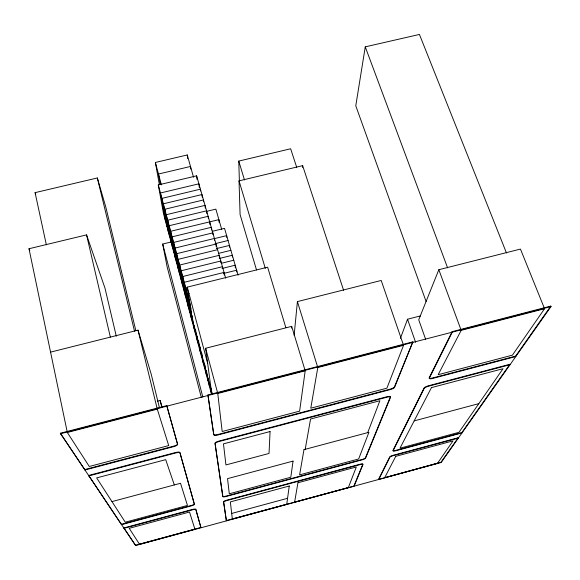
<?xml version="1.0" encoding="UTF-8"?>
<svg xmlns="http://www.w3.org/2000/svg" width="580" height="580" viewBox="0 0 580 580"><rect width="100%" height="100%" fill="white"/><g stroke="black" fill="none" stroke-linecap="round" stroke-linejoin="round"><path stroke-width="0.87" d="M302.506 167.417L302.651 165.648L239.025 180.873L240.091 214.585L256.519 269.961M291.53 328.135L291.689 326.366L205.639 348.275L211.359 390.855M294.125 335.37L297.41 301.6L381.198 280.459L403.542 345.296L386.903 388.179L310.786 408.204L317.789 367.531L297.41 301.6M291.689 326.366L305.196 370.801L299.613 411.14L222.183 431.513L217.768 393.472L205.639 348.275M506.463 252.96L419.441 34.445L365.255 46.857L355.779 105.814L426.083 301.469M305.196 449.304L310.568 419.028L379.885 400.722L367.727 432.615M400.403 338.357L407.537 319.225L420.638 315.861M438.828 269.714L461.187 330.346L438.161 374.695L512.408 355.156L544.569 308.727L520.448 249.081L438.828 269.714L418.731 319.805L425.611 339.227M354.003 485.83L362.863 464.152A3.328 0.652 -16.9 0 0 359.999 464.239L226.729 500.199A3.371 0.674 -15.4 0 0 223.561 501.758L226.396 520.869L223.655 502.113A3.371 0.667 -15.4 0 1 226.823 500.562L360.107 464.595A3.328 0.652 -16.9 0 1 362.971 464.507L354.104 486.156L226.309 520.543M412.866 341.845L394.458 386.867A4.328 1.095 -17.8 0 1 389.847 389.231L218.102 434.449A4.386 1.138 -15.3 0 1 213.708 434.435L207.93 394.965L412.866 341.845L394.61 387.31A4.328 1.095 -17.8 0 1 389.992 389.673L218.225 434.906A4.386 1.138 -15.3 0 1 213.832 434.891L207.93 394.965M378.682 479.123L389.745 456.895A3.321 0.652 -17.2 0 1 393.305 455.249L458.236 437.733L458.36 438.074L393.421 455.604A3.321 0.645 -17.2 0 0 389.861 457.243L378.784 479.45L441.047 462.173L458.236 437.733M550.804 306.088L452.11 331.673L429.178 377.732A4.328 1.08 -18.4 0 0 432.571 377.986L515.627 356.12L550.804 306.088L551 306.566L441.155 462.492L135.597 545.555L60.32 433.231L166.764 405.637L177.502 443.961A4.422 1.145 -14.6 0 1 173.543 446.179L84.716 469.568L60.32 433.231M461.861 432.578L509.885 364.276L510.045 364.704L428.787 386.149A4.198 1.015 -18.2 0 0 424.197 388.455L393.088 450.776A3.4 0.681 -17.3 0 0 395.901 450.74L461.985 432.926L461.861 432.578L395.777 450.385A3.4 0.681 -17.3 0 1 392.972 450.421L424.052 388.027A4.198 1.022 -18.2 0 1 428.635 385.722L509.885 364.276M231.688 513.452L287.571 498.292M123.924 527.945L135.517 545.222L200.89 527.452L195.793 509.254A3.393 0.674 -15 0 0 192.321 509.486L123.924 527.945L124.004 528.315L192.415 509.849A3.393 0.674 -15 0 1 195.881 509.617L200.89 527.452M121.466 524.291L191.146 505.521A3.48 0.703 -15 0 0 194.3 503.94L179.887 452.494A4.292 1.073 -14.7 0 0 175.435 452.552L88.675 475.455L88.769 475.912L175.544 453.002A4.292 1.073 -14.7 0 1 180.003 452.944L194.394 504.31A3.48 0.703 -15 0 1 191.233 505.89L121.553 524.668L88.675 475.455M111.962 501.591L180.525 483.285L187.463 505.441L125.266 522.196L96.657 477.905L165.699 459.65L174.326 484.938M414.163 420.899L478.834 403.629M157.528 401.179L160.16 400.497L161.922 406.457M60.429 433.76L551 306.566M67.323 432.477L157.296 409.147L168.715 445.585L89.284 466.479L67.323 432.477L29 248.74L86.55 234.878L104.98 288.122L116.29 336.197M217.768 393.472L305.196 370.801M317.789 367.531L403.542 345.296M461.187 330.346L544.569 308.727M50.561 352.132L138.018 330.158L151.293 374.506L159.464 407.849M223.474 273.47L236.64 270.207L236.72 271.969M212.28 394.32L192.343 319.428L187.26 287.136L267.626 267.184L285.846 327.627M187.557 287.651L185.825 288.079L189.696 312.098M189.116 293.473L187.376 293.908L191.168 317.651M219.233 258.499L232.326 255.273L232.42 257.012M221.517 263.255L233.762 260.231M222.053 268.46L235.197 265.205L235.32 267.88M214.52 238.597L226.657 235.632L226.765 237.43M215.035 243.701L228.063 240.512M215.992 244.057L176.646 253.692L180.96 279.27M216.427 248.61L229.477 245.412L229.579 247.181M217.587 249.683L178.154 259.354L182.403 284.678M218.696 253.329L230.898 250.335M212.237 231.34L224.547 228.346L238.09 275.224M201.26 397.213L167.098 266.706L162.697 244.049L171.368 241.94M206.328 211.432L215.869 209.133L221.698 229.412M239.388 181.25L238.764 161.088L290.652 148.77L296.728 167.403M211.417 393.798L163.473 213.491L158.297 184.94L196.635 175.827L225.671 278.183M159.348 184.621L155.375 162.472L187.253 154.962L193.539 177.233M46.349 244.796L35.09 192.647L97.338 177.966L105.799 207.082L135.879 330.752M29 248.74L29.776 250.371M35.09 192.647L35.764 194.271M515.627 356.12L515.794 356.548L432.724 378.421A4.328 1.08 -18.4 0 1 429.33 378.167L452.291 332.159L452.11 331.673M365.255 46.857L447.601 267.851M407.537 319.225L415.606 342.309M302.651 165.648L343.606 290.297M238.764 161.088L244.463 179.909M239.025 180.873L265.321 268.41M155.375 162.472L161.385 184.882M187.26 287.136L207.676 363.464M158.297 184.94L190.508 305.631M162.697 244.049L202.826 397.024M166.764 405.637L177.61 444.425A4.422 1.138 -14.6 0 1 173.659 446.643L84.818 470.032L84.716 469.568M160.16 400.497L161.871 407.472M138.018 330.158L157.296 409.147M97.338 177.966L134.516 331.173M86.55 234.878L110.352 337.111M166.895 226.374L161.885 198.389L200.419 189.174L200.607 190.943M165.525 221.205L160.442 192.995L198.904 183.816L199.281 187.391M160.334 184.498L158.478 174.036L190.501 166.46L190.813 169.099M169.665 236.77L164.785 209.257L203.479 199.955L203.66 201.753M168.28 231.565L163.328 203.812L201.949 194.554L202.217 197.193M172.448 247.261L167.707 220.212L206.567 210.837L206.821 213.491M171.056 242.005L166.243 214.723L205.015 205.385L205.284 208.061M173.855 252.539L169.179 225.729L208.118 216.311L208.285 218.065M176.682 263.161L172.144 236.843L211.243 227.331L211.49 230.006M175.262 257.839L170.658 231.275L218.885 219.639L219.081 222.242M178.103 268.511L173.637 242.433L212.817 232.885L212.976 234.654M179.532 273.876L175.138 248.051L214.404 238.46L214.549 240.207M185.303 295.575L181.199 270.766L220.799 261.007L220.936 262.805M183.846 290.116L179.677 265.053L219.189 255.331L219.327 257.092M186.76 301.063L182.736 276.515L222.415 266.706L222.546 268.489M188.225 306.566L184.273 282.286L224.039 272.433L224.228 275.079M188.935 299.758L192.654 323.234M190.784 307.414L191.067 309.205M191.349 310.989L191.625 312.772M192.045 315.447L192.328 317.231M192.604 319.022L194.14 328.838M194.271 325.648L195.641 334.464M195.54 329.665L197.142 340.112M197.156 335.95L198.65 345.789M198.577 340.895L200.173 351.494M200.143 346.76L201.695 357.215M201.775 353.118L203.218 362.971M203.609 360.796L204.755 368.75M204.936 364.965L206.299 374.549M206.465 370.519L207.85 380.378M208.307 378.283L209.409 386.229M209.909 384.286L210.968 392.109M211.229 388.172L212.062 394.436M187.253 154.962L187.688 158.543M196.635 175.827L197.012 179.329M209.677 221.806L209.931 224.511M216.064 244.956L216.217 246.746M270.062 431.542L269.033 453.451L225.932 464.935L223.474 443.852L270.062 431.542M289.268 486.004L286.745 504.274L232.341 519.064L230.347 501.917L289.268 486.004M293.052 461.1L290.805 477.246L229.296 493.805L227.534 478.645L293.052 461.1M297.946 482.748L294.611 502.135L348.363 487.526L356.33 466.98L297.946 482.748M303.985 449.63L299.606 474.875L358.65 458.976L368.923 432.296L303.985 449.63M390.347 396.923L365.443 457.837A3.408 0.689 -16.9 0 1 361.876 459.52L226.193 496.074A3.458 0.703 -15.4 0 1 222.763 496.27L214.999 443.221A4.256 1.066 -15.3 0 1 218.972 441.061L386.853 396.756A4.198 1.029 -17.6 0 1 390.347 396.923M390.492 397.351L365.56 458.193A3.408 0.689 -16.9 0 1 361.993 459.875L226.287 496.444A3.458 0.703 -15.4 0 1 222.858 496.639L215.115 443.671A4.256 1.066 -15.3 0 1 219.088 441.51L386.998 397.184A4.198 1.029 -17.6 0 1 390.492 397.351M395.756 456.337L384.685 477.652L437.501 463.297L453.038 440.865L395.756 456.337M431.447 387.614L399.983 448.202L458.961 432.317L503.019 368.706L431.447 387.614M194.916 529.236L139.534 544.287L129.217 528.308L189.522 512.024L194.916 529.236"/></g></svg>
